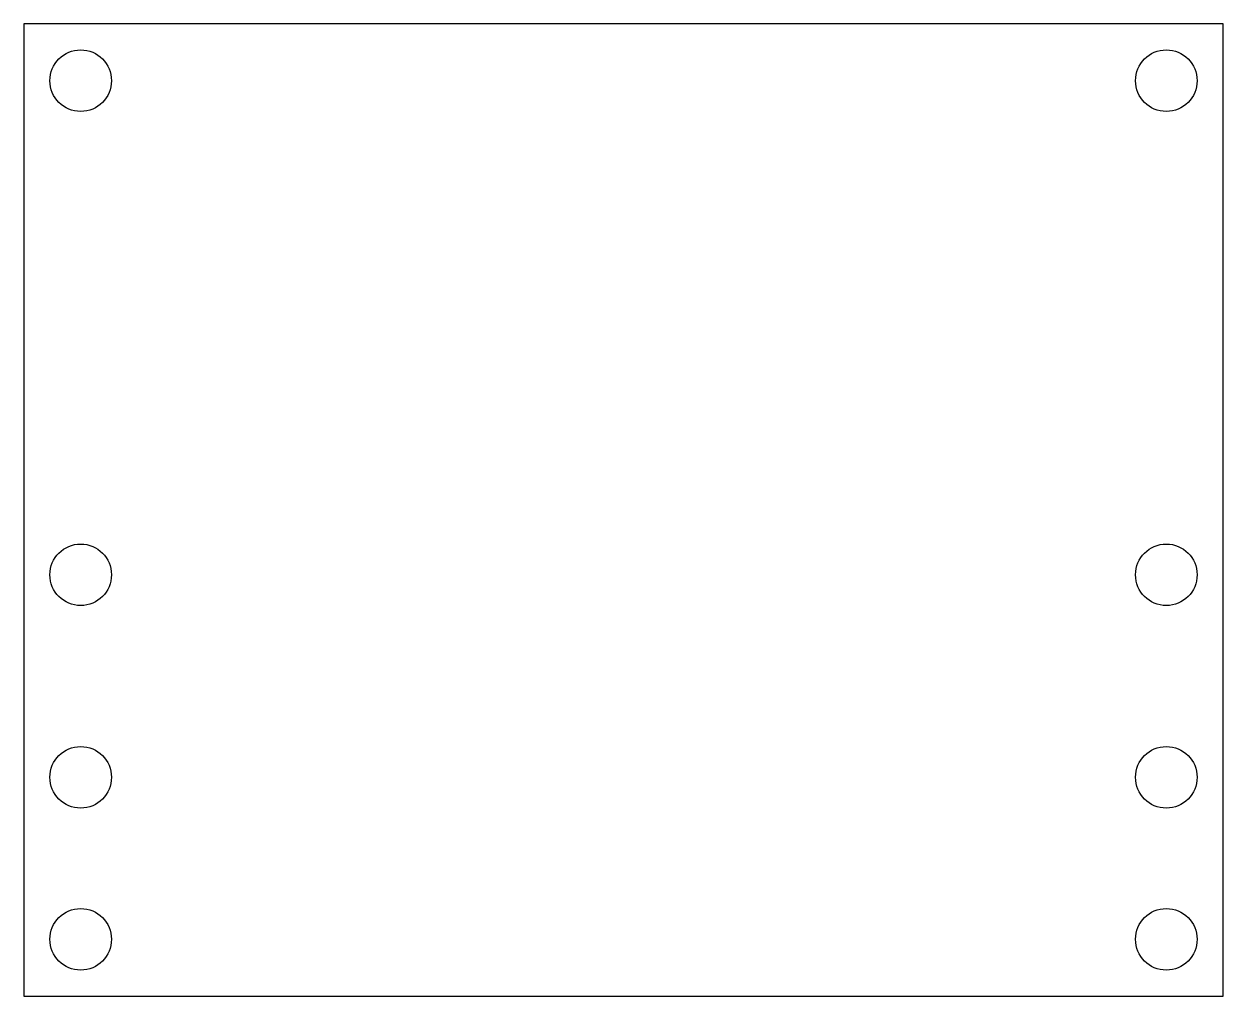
# Model space of a CAD drawing. Header units: inches. Extents: x 0 to 3.7, y 0 to 3.
import ezdxf

# ---------------------------------------------------------------- set-up
doc = ezdxf.new("R2010")
doc.units = ezdxf.units.IN
doc.header["$MEASUREMENT"] = 0
doc.layers.add('CAD', color=7, linetype='Continuous')

msp = doc.modelspace()

# ---------------------------------------------------------------- linework, layer by layer
at = {"layer": 'CAD', "linetype": 'Continuous'}
for p, q in [((3.7, 3), (0, 3)), ((0, 3), (0, 0)), ((3.7, 0), (3.7, 3)), ((0, 0), (3.7, 0))]:
    msp.add_line(p, q, dxfattribs=at)
for centre in [(0.175, 2.825), (3.525, 2.825), (0.175, 1.3), (3.525, 1.3), (0.175, 0.675), (3.525, 0.675), (3.525, 0.675), (0.175, 0.175), (3.525, 0.175)]:
    msp.add_circle(centre, 0.095, dxfattribs=at)

doc.saveas('drawing.dxf')
